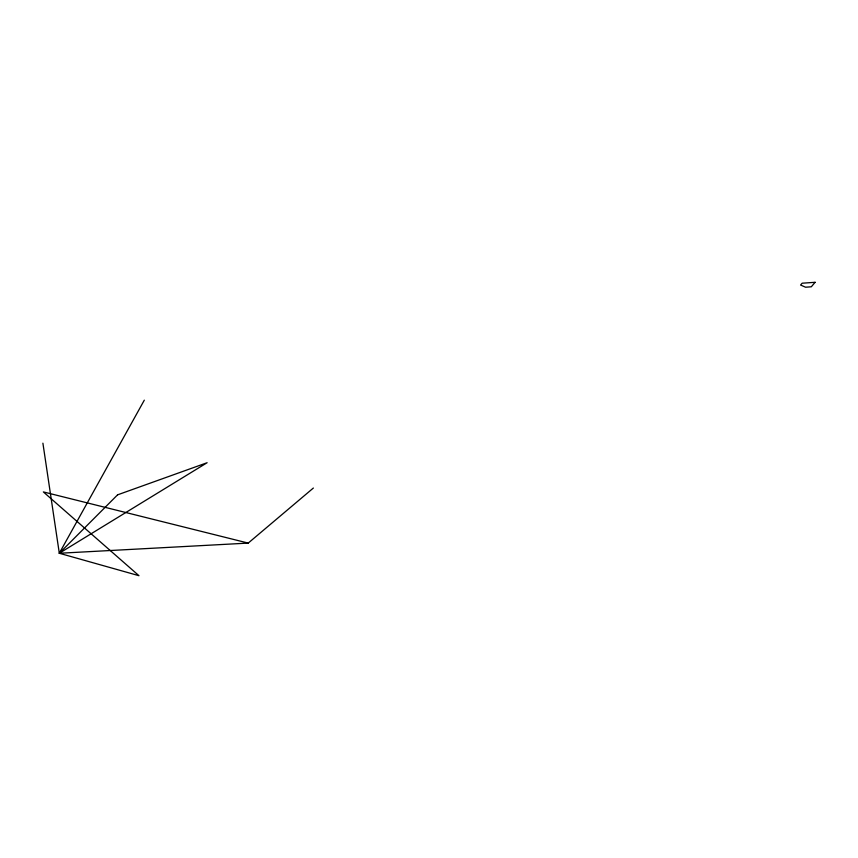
<?xml version="1.0" encoding="UTF-8"?>
<svg xmlns="http://www.w3.org/2000/svg" width="858" height="858" viewBox="0 0 858 858"><rect width="100%" height="100%" fill="white"/><g stroke="black" fill="none" stroke-linecap="round" stroke-linejoin="round"><path stroke-width="1.29" d="M144.305 400.171L59.309 553.26L138.964 575.697L43.361 491.924L248.219 543.093L313.363 488.041M248.219 543.093L59.309 553.26L42.9 443.178M815.1 282.303L811.314 286.786L805.576 287.216L800.589 285.038L802.166 283.204L815.1 282.303M117.578 494.841L59.309 553.26L207.121 462.719L117.578 494.841"/></g></svg>
